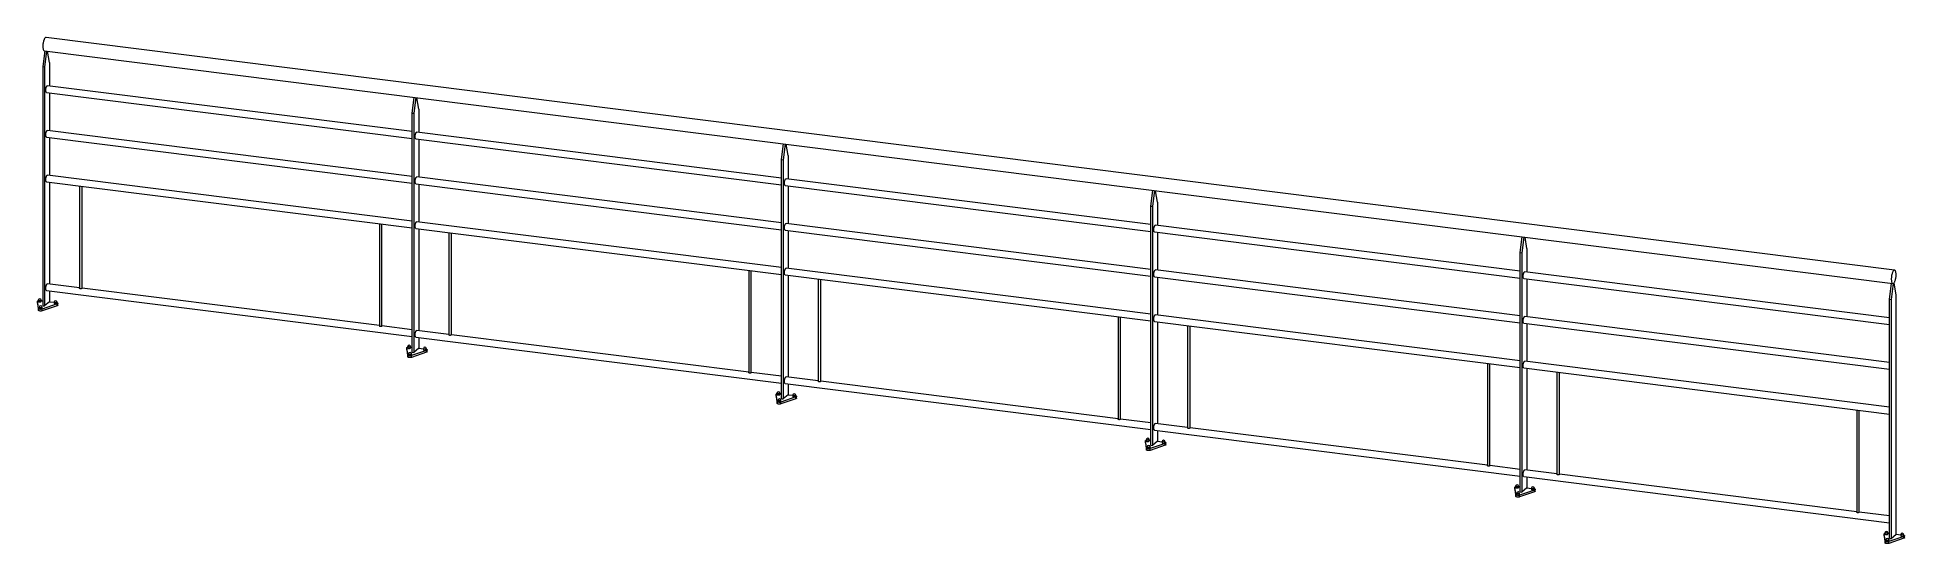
# Paper-space layout '_Dimétrique' of a CAD drawing. Header units: millimetres. Extents: x -6844 to 40, y -468 to 1399.
import ezdxf

# ---------------------------------------------------------------- set-up
doc = ezdxf.new("R2010")
doc.units = ezdxf.units.MM

psp = doc.layouts.new('_Dimétrique')

# ---------------------------------------------------------------- linework, layer by layer
at = {"color": 7, "linetype": 'Continuous', "lineweight": 15}
for p, q in [((3.1, 540.8), (-6811.4, 1399.3)), ((-6816.3, 1349.5), (-6823.3, 1291.8)), ((-6817.6, 1349.7), (-3.1, 491.1)), ((-6809.8, 1348.7), (-6816.8, 1290.9)), ((-6799.1, 1306.5), (-6805.6, 1348.2)), ((-6823.3, 1291.8), (-6816.8, 1290.9)), ((-6823.3, 1291.8), (-6823.3, 409.7)), ((-6816.8, 1290.9), (-6816.8, 408.9)), ((-6799.1, 1306.5), (-6799.1, 1220.2)), ((-6809.5, 1196.3), (-5461.7, 1026.5)), ((-5461.7, 1051.7), (-6806.4, 1221.1)), ((-6799.1, 1195), (-6799.1, 1055.2)), ((-5461.7, 1120.2), (-5454.7, 1178)), ((-5448.2, 1177.2), (-5455.2, 1119.4)), ((-5437.5, 1135), (-5444, 1176.6)), ((-5461.7, 1120.2), (-5455.2, 1119.4)), ((-5461.7, 238.2), (-5461.7, 1120.2)), ((-5455.2, 1119.4), (-5455.2, 237.4)), ((-5437.5, 1135), (-5437.5, 1048.6)), ((-5461.7, 886.7), (-6806.4, 1056.1)), ((-4100.2, 880.1), (-5444.8, 1049.5)), ((-6809.5, 1031.3), (-5461.7, 861.5)), ((-6799.1, 1030), (-6799.1, 890.2)), ((-5447.9, 1024.7), (-4100.2, 854.9)), ((-5437.5, 1023.4), (-5437.5, 883.6)), ((-4100.2, 948.7), (-4093.1, 1006.4)), ((-4086.6, 1005.6), (-4093.6, 947.8)), ((-4075.9, 963.4), (-4082.4, 1005.1)), ((-4100.2, 948.7), (-4093.6, 947.8)), ((-4100.2, 66.7), (-4100.2, 948.7)), ((-4093.6, 947.8), (-4093.6, 65.8)), ((-4075.9, 963.4), (-4075.9, 877.1)), ((-6809.5, 866.3), (-5461.7, 696.5)), ((-5461.7, 721.7), (-6806.4, 891.1)), ((-6799.1, 865), (-6799.1, 489.5)), ((-6687.8, 851), (-6687.8, 474)), ((-6678.8, 474), (-6678.8, 849.8)), ((-5447.9, 859.7), (-4100.2, 689.9)), ((-4100.2, 715.1), (-5444.8, 884.5)), ((-5437.5, 858.4), (-5437.5, 718.6)), ((-4086.3, 853.2), (-2738.6, 683.4)), ((-2738.6, 708.6), (-4083.2, 878)), ((-4075.9, 851.9), (-4075.9, 712.1)), ((-2738.6, 777.1), (-2731.5, 834.9)), ((-2725, 834.1), (-2732, 776.3)), ((-2714.3, 791.9), (-2720.8, 833.5)), ((-2738.6, 777.1), (-2732, 776.3)), ((-2738.6, -104.9), (-2738.6, 777.1)), ((-2732, 776.3), (-2732, -105.7)), ((-2714.3, 791.9), (-2714.3, 705.5)), ((-5582.1, 711.7), (-5582.1, 334.7)), ((-5573.1, 334.7), (-5573.1, 710.5)), ((-5447.9, 694.7), (-4100.2, 524.9)), ((-4100.2, 550.1), (-5444.8, 719.6)), ((-5437.5, 693.4), (-5437.5, 317.9)), ((-2738.6, 543.6), (-4083.2, 713)), ((-1377, 537), (-2721.6, 706.4)), ((-5326.2, 679.4), (-5326.2, 302.4)), ((-5317.2, 302.4), (-5317.2, 678.3)), ((-4086.3, 688.2), (-2738.6, 518.4)), ((-4075.9, 686.9), (-4075.9, 547.1)), ((-2724.7, 681.6), (-1377, 511.8)), ((-2714.3, 680.3), (-2714.3, 540.5)), ((-1377, 605.6), (-1369.9, 663.3)), ((-1363.4, 662.5), (-1370.4, 604.8)), ((-1352.8, 620.3), (-1359.2, 662)), ((-1352.8, 620.3), (-1352.8, 534)), ((-1377, 605.6), (-1370.4, 604.8)), ((-1377, -276.4), (-1377, 605.6)), ((-1370.4, 604.8), (-1370.4, -277.3)), ((-6687.8, 475.5), (-6806.4, 490.4)), ((-4220.5, 540.1), (-4220.5, 163.1)), ((-4211.5, 163.1), (-4211.5, 539)), ((-4086.3, 523.2), (-2738.6, 353.4)), ((-2738.6, 378.6), (-4083.2, 548)), ((-4075.9, 521.9), (-4075.9, 146.4)), ((-3964.6, 507.9), (-3964.6, 130.9)), ((-3955.6, 130.9), (-3955.6, 506.7)), ((-2724.7, 516.7), (-1377, 346.9)), ((-1377, 372), (-2721.6, 541.5)), ((-2714.3, 515.3), (-2714.3, 375.5)), ((-1363.2, 510.1), (-15.4, 340.3)), ((-15.4, 365.5), (-1360, 534.9)), ((-1352.8, 508.8), (-1352.8, 369)), ((-15.4, 434), (-8.4, 491.8)), ((-1.8, 491.3), (-8.8, 433.2)), ((8.8, 448.8), (1.8, 494.4)), ((-6839.5, 399.3), (-6843.5, 425.6)), ((-6843.5, 419), (-6843.5, 425.6)), ((-6843.5, 419.2), (-6839.5, 392.7)), ((-6840.1, 430), (-6840.1, 425.8)), ((-6829.1, 425.8), (-6829.1, 430)), ((-6829.1, 428.3), (-6823.3, 427.6)), ((-6770.1, 416.4), (-6825.5, 397.5)), ((-6799.1, 424.5), (-6816.8, 408.9)), ((-6809.5, 465.6), (-5461.7, 295.8)), ((-6799.1, 464.3), (-6799.1, 424.5)), ((-6799.1, 424.5), (-6782, 422.4)), ((-6782, 422.7), (-6782, 418.5)), ((-6771, 418.5), (-6771, 422.7)), ((-6770.1, 409.8), (-6770.1, 416.4)), ((-6767.6, 411.9), (-6767.6, 418.5)), ((-5582.1, 336.2), (-6678.8, 474.3)), ((-15.4, 434), (-8.8, 433.2)), ((-15.4, -448), (-15.4, 434)), ((-8.8, 433.2), (-8.8, -448.8)), ((8.8, -433.2), (8.8, 448.8)), ((-6839.5, 392.7), (-6839.5, 399.3)), ((-6836.8, 403.7), (-6836.8, 399.4)), ((-6825.8, 399.4), (-6825.8, 403.7)), ((-6770.1, 409.8), (-6825.5, 390.9)), ((-6825.5, 390.9), (-6825.5, 397.5)), ((-6823.3, 409.7), (-6816.8, 408.9)), ((-2858.9, 368.6), (-2858.9, -8.4)), ((-2849.9, -8.4), (-2849.9, 367.4)), ((-2724.7, 351.7), (-1377, 181.9)), ((-1377, 207.1), (-2721.6, 376.5)), ((-2714.3, 350.4), (-2714.3, -25.1)), ((-1363.2, 345.1), (-15.4, 175.3)), ((-15.4, 200.5), (-1360, 369.9)), ((-5461.7, 321), (-5573.1, 335)), ((-5447.9, 294.1), (-4100.2, 124.3)), ((-5326.2, 303.9), (-5444.8, 318.9)), ((-5437.5, 292.7), (-5437.5, 253)), ((-4220.5, 164.6), (-5317.2, 302.8)), ((-2603, 336.3), (-2603, -40.7)), ((-2594, -40.7), (-2594, 335.2)), ((-1352.8, 343.8), (-1352.8, 204)), ((-5482, 247.6), (-5477.9, 221.1)), ((-5477.9, 227.7), (-5481.9, 254.1)), ((-5481.9, 247.5), (-5481.9, 254.1)), ((-5478.5, 258.5), (-5478.5, 254.2)), ((-5477.9, 221.1), (-5477.9, 227.7)), ((-5475.2, 232.1), (-5475.2, 227.9)), ((-5467.5, 254.2), (-5467.5, 258.5)), ((-5467.5, 256.7), (-5461.7, 256)), ((-5464.2, 227.9), (-5464.2, 232.1)), ((-5408.5, 244.8), (-5463.9, 226)), ((-5408.5, 238.2), (-5463.9, 219.4)), ((-5463.9, 219.4), (-5463.9, 226)), ((-5461.7, 238.2), (-5455.2, 237.4)), ((-5437.5, 253), (-5455.2, 237.4)), ((-5437.5, 253), (-5420.4, 250.8)), ((-5420.4, 251.2), (-5420.4, 246.9)), ((-5409.4, 246.9), (-5409.4, 251.2)), ((-5408.5, 238.2), (-5408.5, 244.8)), ((-5406, 240.3), (-5406, 246.9)), ((-4100.2, 149.5), (-4211.5, 163.5)), ((-3964.6, 132.4), (-4083.2, 147.3)), ((-1497.3, 197), (-1497.3, -180)), ((-1488.3, -180), (-1488.3, 195.9)), ((-1363.2, 180.1), (-15.4, 10.3)), ((-15.4, 35.5), (-1360, 204.9)), ((-1352.8, 178.8), (-1352.8, -196.7)), ((-1241.4, 164.8), (-1241.4, -212.2)), ((-1232.4, -212.2), (-1232.4, 163.6)), ((-4116.3, 56.2), (-4120.4, 82.5)), ((-4120.4, 75.9), (-4120.4, 82.5)), ((-4120.4, 76.1), (-4116.3, 49.6)), ((-4116.9, 86.9), (-4116.9, 82.7)), ((-4105.9, 82.7), (-4105.9, 86.9)), ((-4105.9, 85.2), (-4100.2, 84.5)), ((-4046.9, 73.3), (-4102.3, 54.4)), ((-4075.9, 81.4), (-4093.6, 65.8)), ((-4086.3, 122.5), (-2738.6, -47.3)), ((-4075.9, 121.2), (-4075.9, 81.4)), ((-4075.9, 81.4), (-4058.8, 79.3)), ((-4058.8, 79.6), (-4058.8, 75.4)), ((-4047.8, 75.4), (-4047.8, 79.6)), ((-4046.9, 66.7), (-4046.9, 73.3)), ((-4044.4, 68.8), (-4044.4, 75.4)), ((-2858.9, -6.9), (-3955.6, 131.2)), ((-4116.3, 49.6), (-4116.3, 56.2)), ((-4113.6, 60.6), (-4113.6, 56.3)), ((-4102.6, 56.3), (-4102.6, 60.6)), ((-4046.9, 66.7), (-4102.3, 47.8)), ((-4102.3, 47.8), (-4102.3, 54.4)), ((-4100.2, 66.7), (-4093.6, 65.8)), ((-135.7, 25.5), (-135.7, -351.5)), ((-126.7, -351.5), (-126.7, 24.3)), ((-2738.6, -22.1), (-2849.9, -8.1)), ((-2724.7, -49), (-1377, -218.8)), ((-2603, -39.2), (-2721.6, -24.2)), ((-2714.3, -50.3), (-2714.3, -90.1)), ((-1497.3, -178.5), (-2594, -40.3)), ((-2754.7, -115.4), (-2758.8, -89)), ((-2758.8, -95.6), (-2758.8, -89)), ((-2758.8, -95.4), (-2754.7, -122)), ((-2755.3, -84.6), (-2755.3, -88.8)), ((-2754.7, -122), (-2754.7, -115.4)), ((-2752, -111), (-2752, -115.2)), ((-2744.3, -88.8), (-2744.3, -84.6)), ((-2744.3, -86.3), (-2738.6, -87.1)), ((-2741, -115.2), (-2741, -111)), ((-2685.3, -98.2), (-2740.7, -117.1)), ((-2685.3, -104.8), (-2740.7, -123.7)), ((-2740.7, -123.7), (-2740.7, -117.1)), ((-2738.6, -104.9), (-2732, -105.7)), ((-2714.3, -90.1), (-2732, -105.7)), ((-2714.3, -90.1), (-2697.2, -92.3)), ((-2697.2, -91.9), (-2697.2, -96.2)), ((-2686.2, -96.2), (-2686.2, -91.9)), ((-2685.3, -104.8), (-2685.3, -98.2)), ((-2682.8, -102.8), (-2682.8, -96.2)), ((-1377, -193.6), (-1488.3, -179.6)), ((-1241.4, -210.7), (-1360, -195.8)), ((-1393.1, -286.9), (-1397.2, -260.5)), ((-1397.2, -267.1), (-1397.2, -260.5)), ((-1397.2, -267), (-1393.1, -293.5)), ((-1393.7, -256.1), (-1393.7, -260.4)), ((-1382.7, -260.4), (-1382.7, -256.1)), ((-1382.7, -257.9), (-1377, -258.6)), ((-1323.7, -269.8), (-1379.1, -288.7)), ((-1352.8, -261.7), (-1370.4, -277.3)), ((-1363.2, -220.6), (-15.4, -390.4)), ((-1352.8, -221.9), (-1352.8, -261.7)), ((-1352.8, -261.7), (-1335.7, -263.8)), ((-1335.7, -263.5), (-1335.7, -267.7)), ((-1324.7, -267.7), (-1324.7, -263.5)), ((-1323.7, -276.4), (-1323.7, -269.8)), ((-1321.2, -274.3), (-1321.2, -267.7)), ((-135.7, -350), (-1232.4, -211.9)), ((-1393.1, -293.5), (-1393.1, -286.9)), ((-1390.4, -282.5), (-1390.4, -286.8)), ((-1379.4, -286.8), (-1379.4, -282.5)), ((-1323.7, -276.4), (-1379.1, -295.3)), ((-1379.1, -295.3), (-1379.1, -288.7)), ((-1377, -276.4), (-1370.4, -277.3)), ((-15.4, -365.2), (-126.7, -351.2)), ((-31.5, -458.4), (-35.6, -432.1)), ((-35.6, -438.7), (-35.6, -432.1)), ((-35.6, -438.5), (-31.5, -465)), ((-32.1, -427.7), (-32.1, -431.9)), ((-31.5, -465), (-31.5, -458.4)), ((-28.9, -454.1), (-28.9, -458.3)), ((-21.1, -431.9), (-21.1, -427.7)), ((-21.1, -429.4), (-15.4, -430.2)), ((-17.9, -458.3), (-17.9, -454.1)), ((37.8, -441.3), (-17.5, -460.2)), ((37.8, -447.9), (-17.5, -466.8)), ((-17.5, -466.8), (-17.5, -460.2)), ((-15.4, -448), (-8.8, -448.8)), ((-8.8, -448.8), (8.8, -433.2)), ((8.8, -433.2), (25.9, -435.4)), ((25.9, -435), (25.9, -439.2)), ((36.9, -439.2), (36.9, -435)), ((37.8, -447.9), (37.8, -441.3)), ((40.4, -445.8), (40.4, -439.2))]:
    psp.add_line(p, q, dxfattribs=at)
at = {"color": 7, "linetype": 'Continuous', "lineweight": 15, "flags": 128}
for points in [[(-6811.4, 1399.3), (-6811.9, 1399.3), (-6812.9, 1399.1), (-6814, 1398.5), (-6815, 1397.6), (-6816.1, 1396.3), (-6817.1, 1394.7), (-6818.1, 1392.8), (-6819, 1390.7), (-6819.9, 1388.3), (-6820.7, 1385.8), (-6821.4, 1383), (-6822, 1380.2), (-6822.5, 1377.3), (-6822.9, 1374.3), (-6823.2, 1371.3), (-6823.3, 1368.4), (-6823.3, 1365.5), (-6823.2, 1362.8), (-6823, 1360.3), (-6822.6, 1358), (-6822.1, 1355.9), (-6821.5, 1354), (-6820.8, 1352.5), (-6820.1, 1351.3), (-6819.2, 1350.4), (-6818.3, 1349.9), (-6817.6, 1349.7)], [(-6812.4, 1204.8), (-6812.3, 1206.8), (-6812.1, 1208.9), (-6811.8, 1211), (-6811.4, 1213), (-6810.9, 1215), (-6810.3, 1216.7), (-6809.6, 1218.2), (-6808.9, 1219.4), (-6808.1, 1220.3), (-6807.4, 1220.9), (-6806.7, 1221.1), (-6806.4, 1221.1)], [(-6809.5, 1196.3), (-6809.6, 1196.3), (-6810.3, 1196.6), (-6810.9, 1197.3), (-6811.4, 1198.2), (-6811.8, 1199.5), (-6812.1, 1201.1), (-6812.3, 1202.8), (-6812.4, 1204.8)], [(-6812.4, 1039.8), (-6812.3, 1041.8), (-6812.1, 1043.9), (-6811.8, 1046), (-6811.4, 1048.1), (-6810.9, 1050), (-6810.3, 1051.7), (-6809.6, 1053.2), (-6808.9, 1054.4), (-6808.1, 1055.3), (-6807.4, 1055.9), (-6806.7, 1056.1), (-6806.4, 1056.1)], [(-6809.5, 1031.3), (-6809.6, 1031.3), (-6810.3, 1031.6), (-6810.9, 1032.3), (-6811.4, 1033.3), (-6811.8, 1034.5), (-6812.1, 1036.1), (-6812.3, 1037.9), (-6812.4, 1039.8)], [(-5450.8, 1033.2), (-5450.7, 1035.3), (-5450.5, 1037.4), (-5450.2, 1039.5), (-5449.8, 1041.5), (-5449.3, 1043.4), (-5448.7, 1045.1), (-5448, 1046.6), (-5447.3, 1047.8), (-5446.5, 1048.7), (-5445.8, 1049.3), (-5445.1, 1049.5), (-5444.8, 1049.5)], [(-5447.9, 1024.7), (-5448, 1024.7), (-5448.7, 1025.1), (-5449.3, 1025.7), (-5449.8, 1026.7), (-5450.2, 1028), (-5450.5, 1029.5), (-5450.7, 1031.3), (-5450.8, 1033.2)], [(-6812.4, 874.8), (-6812.3, 876.8), (-6812.1, 878.9), (-6811.8, 881), (-6811.4, 883.1), (-6810.9, 885), (-6810.3, 886.7), (-6809.6, 888.2), (-6808.9, 889.4), (-6808.1, 890.3), (-6807.4, 890.9), (-6806.7, 891.1), (-6806.4, 891.1)], [(-6809.5, 866.3), (-6809.6, 866.3), (-6810.3, 866.6), (-6810.9, 867.3), (-6811.4, 868.3), (-6811.8, 869.5), (-6812.1, 871.1), (-6812.3, 872.9), (-6812.4, 874.8)], [(-5450.8, 868.2), (-5450.7, 870.3), (-5450.5, 872.4), (-5450.2, 874.5), (-5449.8, 876.5), (-5449.3, 878.4), (-5448.7, 880.1), (-5448, 881.6), (-5447.3, 882.8), (-5446.5, 883.8), (-5445.8, 884.3), (-5445.1, 884.6), (-5444.8, 884.5)], [(-5447.9, 859.7), (-5448, 859.8), (-5448.7, 860.1), (-5449.3, 860.7), (-5449.8, 861.7), (-5450.2, 863), (-5450.5, 864.5), (-5450.7, 866.3), (-5450.8, 868.2)], [(-4089.2, 861.7), (-4089.1, 863.7), (-4088.9, 865.8), (-4088.6, 867.9), (-4088.2, 870), (-4087.7, 871.9), (-4087.1, 873.6), (-4086.4, 875.1), (-4085.7, 876.3), (-4085, 877.2), (-4084.2, 877.8), (-4083.5, 878), (-4083.2, 878)], [(-4086.3, 853.2), (-4086.4, 853.2), (-4087.1, 853.5), (-4087.7, 854.2), (-4088.2, 855.2), (-4088.6, 856.4), (-4088.9, 858), (-4089.1, 859.8), (-4089.2, 861.7)], [(-5450.8, 703.3), (-5450.7, 705.3), (-5450.5, 707.4), (-5450.2, 709.5), (-5449.8, 711.5), (-5449.3, 713.4), (-5448.7, 715.1), (-5448, 716.6), (-5447.3, 717.9), (-5446.5, 718.8), (-5445.8, 719.3), (-5445.1, 719.6), (-5444.8, 719.6)], [(-5447.9, 694.7), (-5448, 694.8), (-5448.7, 695.1), (-5449.3, 695.7), (-5449.8, 696.7), (-5450.2, 698), (-5450.5, 699.6), (-5450.7, 701.3), (-5450.8, 703.3)], [(-4089.2, 696.7), (-4089.1, 698.7), (-4088.9, 700.9), (-4088.6, 702.9), (-4088.2, 705), (-4087.7, 706.9), (-4087.1, 708.6), (-4086.4, 710.1), (-4085.7, 711.3), (-4085, 712.2), (-4084.2, 712.8), (-4083.5, 713), (-4083.2, 713)], [(-4086.3, 688.2), (-4086.4, 688.2), (-4087.1, 688.5), (-4087.7, 689.2), (-4088.2, 690.2), (-4088.6, 691.4), (-4088.9, 693), (-4089.1, 694.8), (-4089.2, 696.7)], [(-2727.6, 690.1), (-2727.5, 692.2), (-2727.3, 694.3), (-2727, 696.4), (-2726.6, 698.4), (-2726.1, 700.3), (-2725.5, 702), (-2724.8, 703.5), (-2724.1, 704.7), (-2723.4, 705.7), (-2722.6, 706.2), (-2721.9, 706.5), (-2721.6, 706.4)], [(-2724.7, 681.6), (-2724.8, 681.7), (-2725.5, 682), (-2726.1, 682.6), (-2726.6, 683.6), (-2727, 684.9), (-2727.3, 686.4), (-2727.5, 688.2), (-2727.6, 690.1)], [(-6812.4, 474.1), (-6812.3, 476.2), (-6812.1, 478.3), (-6811.8, 480.3), (-6811.4, 482.4), (-6810.9, 484.3), (-6810.3, 486), (-6809.6, 487.5), (-6808.9, 488.7), (-6808.1, 489.6), (-6807.4, 490.2), (-6806.7, 490.4), (-6806.4, 490.4)], [(-4089.2, 531.7), (-4089.1, 533.8), (-4088.9, 535.9), (-4088.6, 538), (-4088.2, 540), (-4087.7, 541.9), (-4087.1, 543.6), (-4086.4, 545.1), (-4085.7, 546.3), (-4085, 547.2), (-4084.2, 547.8), (-4083.5, 548), (-4083.2, 548)], [(-4086.3, 523.2), (-4086.4, 523.2), (-4087.1, 523.5), (-4087.7, 524.2), (-4088.2, 525.2), (-4088.6, 526.5), (-4088.9, 528), (-4089.1, 529.8), (-4089.2, 531.7)], [(-2727.6, 525.2), (-2727.5, 527.2), (-2727.3, 529.3), (-2727, 531.4), (-2726.6, 533.4), (-2726.1, 535.3), (-2725.5, 537), (-2724.8, 538.5), (-2724.1, 539.8), (-2723.4, 540.7), (-2722.6, 541.2), (-2721.9, 541.5), (-2721.6, 541.5)], [(-2724.7, 516.7), (-2724.8, 516.7), (-2725.5, 517), (-2726.1, 517.6), (-2726.6, 518.6), (-2727, 519.9), (-2727.3, 521.5), (-2727.5, 523.2), (-2727.6, 525.2)], [(-1363.2, 510.1), (-1363.7, 510.3), (-1364.4, 510.9), (-1364.9, 511.8), (-1365.4, 513), (-1365.7, 514.5), (-1365.9, 516.2), (-1366, 518.1), (-1366, 520.1), (-1365.8, 522.2), (-1365.5, 524.3), (-1365.1, 526.4), (-1364.6, 528.3), (-1364.1, 530.1), (-1363.4, 531.6), (-1362.7, 532.9), (-1362, 533.9), (-1361.2, 534.6), (-1360.5, 534.9), (-1360, 534.9)], [(1.8, 494.4), (2.8, 496), (3.8, 498), (4.7, 500.1), (5.6, 502.6), (6.3, 505.2), (7, 507.9), (7.6, 510.8), (8.1, 513.7), (8.5, 516.7), (8.7, 519.7), (8.8, 522.6), (8.8, 525.4), (8.7, 528.1), (8.4, 530.6), (8, 532.9), (7.5, 534.9), (6.9, 536.7), (6.2, 538.2), (5.4, 539.3), (4.5, 540.2), (3.6, 540.7), (2.6, 540.8), (1.6, 540.5), (0.5, 539.9), (-0.5, 539), (-1.6, 537.7), (-2.6, 536.2), (-3.6, 534.3), (-4.5, 532.2), (-5.4, 529.8), (-6.2, 527.2), (-6.9, 524.5), (-7.5, 521.6), (-8, 518.7), (-8.4, 515.7), (-8.7, 512.8), (-8.8, 509.8), (-8.8, 507), (-8.7, 504.3), (-8.5, 501.8), (-8.1, 499.4), (-7.6, 497.3), (-7, 495.5), (-6.3, 494), (-5.6, 492.7), (-4.7, 491.8), (-3.8, 491.3), (-2.8, 491.1), (-1.8, 491.3)], [(-6843.5, 425.6), (-6843.4, 426.2), (-6843, 426.8), (-6842.3, 427.3), (-6841.2, 427.8), (-6840.1, 428.1)], [(-6840.1, 425.8), (-6840, 425.5), (-6839.6, 425), (-6838.8, 424.6), (-6837.8, 424.3), (-6836.5, 424.1)], [(-6836.5, 424.1), (-6835.1, 424), (-6833.7, 424), (-6832.3, 424.1), (-6831.1, 424.4), (-6830.1, 424.7), (-6829.4, 425.1), (-6829.1, 425.6), (-6829.1, 425.8)], [(-6809.5, 465.6), (-6809.6, 465.6), (-6810.3, 465.9), (-6810.9, 466.6), (-6811.4, 467.6), (-6811.8, 468.9), (-6812.1, 470.4), (-6812.3, 472.2), (-6812.4, 474.1)], [(-6782, 418.5), (-6781.9, 418.2), (-6781.5, 417.7), (-6780.8, 417.3), (-6779.7, 417), (-6778.5, 416.8)], [(-6778.5, 416.8), (-6777.1, 416.7), (-6775.6, 416.7), (-6774.3, 416.8), (-6773, 417.1), (-6772, 417.4), (-6771.4, 417.8), (-6771, 418.3), (-6771, 418.5)], [(-6771, 420.8), (-6770.4, 420.6), (-6769.2, 420.2), (-6768.3, 419.7), (-6767.8, 419.1), (-6767.6, 418.5), (-6767.7, 417.9), (-6768.2, 417.4), (-6769, 416.8), (-6770.1, 416.4)], [(-6825.5, 397.5), (-6826.8, 397.1), (-6828.3, 396.9), (-6830, 396.7), (-6831.7, 396.7), (-6833.4, 396.8), (-6835, 397), (-6836.4, 397.3), (-6837.7, 397.7), (-6838.6, 398.2), (-6839.2, 398.7), (-6839.5, 399.3)], [(-6825.5, 390.9), (-6826.8, 390.5), (-6828.3, 390.3), (-6830, 390.1), (-6831.7, 390.1), (-6833.4, 390.2), (-6835, 390.4), (-6836.4, 390.7), (-6837.7, 391.1), (-6838.6, 391.6), (-6839.2, 392.1), (-6839.5, 392.7)], [(-6836.8, 399.4), (-6836.7, 399.1), (-6836.3, 398.7), (-6835.6, 398.3), (-6834.5, 397.9), (-6833.3, 397.7)], [(-6833.3, 397.7), (-6831.9, 397.6), (-6830.4, 397.6), (-6829, 397.7), (-6827.8, 398), (-6826.8, 398.3), (-6826.2, 398.8), (-6825.8, 399.2), (-6825.8, 399.4)], [(-6767.6, 411.9), (-6767.7, 411.3), (-6768.2, 410.8), (-6769, 410.2), (-6770.1, 409.8)], [(-2727.6, 360.2), (-2727.5, 362.2), (-2727.3, 364.3), (-2727, 366.4), (-2726.6, 368.4), (-2726.1, 370.3), (-2725.5, 372.1), (-2724.8, 373.5), (-2724.1, 374.8), (-2723.4, 375.7), (-2722.6, 376.2), (-2721.9, 376.5), (-2721.6, 376.5)], [(-2724.7, 351.7), (-2724.8, 351.7), (-2725.5, 352), (-2726.1, 352.6), (-2726.6, 353.6), (-2727, 354.9), (-2727.3, 356.5), (-2727.5, 358.2), (-2727.6, 360.2)], [(-1363.2, 345.1), (-1363.7, 345.3), (-1364.4, 345.9), (-1364.9, 346.8), (-1365.4, 348), (-1365.7, 349.5), (-1365.9, 351.2), (-1366, 353.1), (-1366, 355.1), (-1365.8, 357.2), (-1365.5, 359.3), (-1365.1, 361.4), (-1364.6, 363.3), (-1364.1, 365.1), (-1363.4, 366.6), (-1362.7, 367.9), (-1362, 368.9), (-1361.2, 369.6), (-1360.5, 369.9), (-1360, 369.9)], [(-5450.8, 302.6), (-5450.7, 304.6), (-5450.5, 306.7), (-5450.2, 308.8), (-5449.8, 310.8), (-5449.3, 312.7), (-5448.7, 314.4), (-5448, 315.9), (-5447.3, 317.2), (-5446.5, 318.1), (-5445.8, 318.6), (-5445.1, 318.9), (-5444.8, 318.9)], [(-5447.9, 294.1), (-5448, 294.1), (-5448.7, 294.4), (-5449.3, 295), (-5449.8, 296), (-5450.2, 297.3), (-5450.5, 298.9), (-5450.7, 300.6), (-5450.8, 302.6)], [(-5481.9, 254.1), (-5481.9, 254.7), (-5481.4, 255.3), (-5480.7, 255.8), (-5479.6, 256.3), (-5478.5, 256.6)], [(-5478.5, 254.2), (-5478.4, 254), (-5478, 253.5), (-5477.3, 253.1), (-5476.2, 252.8), (-5474.9, 252.5)], [(-5463.9, 226), (-5465.2, 225.6), (-5466.7, 225.3), (-5468.4, 225.2), (-5470.1, 225.1), (-5471.8, 225.2), (-5473.4, 225.4), (-5474.8, 225.7), (-5476.1, 226.2), (-5477, 226.6), (-5477.6, 227.2), (-5477.9, 227.7)], [(-5463.9, 219.4), (-5465.2, 219), (-5466.7, 218.7), (-5468.4, 218.6), (-5470.1, 218.5), (-5471.8, 218.6), (-5473.4, 218.8), (-5474.8, 219.1), (-5476.1, 219.6), (-5477, 220), (-5477.6, 220.6), (-5477.9, 221.1)], [(-5475.2, 227.9), (-5475.1, 227.6), (-5474.7, 227.1), (-5474, 226.7), (-5472.9, 226.4), (-5471.7, 226.2)], [(-5474.9, 252.5), (-5473.5, 252.4), (-5472.1, 252.4), (-5470.7, 252.6), (-5469.5, 252.8), (-5468.5, 253.2), (-5467.8, 253.6), (-5467.5, 254.1), (-5467.5, 254.2)], [(-5471.7, 226.2), (-5470.3, 226), (-5468.8, 226.1), (-5467.5, 226.2), (-5466.2, 226.5), (-5465.3, 226.8), (-5464.6, 227.2), (-5464.2, 227.7), (-5464.2, 227.9)], [(-5420.4, 246.9), (-5420.4, 246.6), (-5419.9, 246.2), (-5419.2, 245.8), (-5418.1, 245.4), (-5416.9, 245.2)], [(-5416.9, 245.2), (-5415.5, 245.1), (-5414, 245.1), (-5412.7, 245.3), (-5411.4, 245.5), (-5410.5, 245.9), (-5409.8, 246.3), (-5409.5, 246.7), (-5409.4, 246.9)], [(-5409.4, 249.3), (-5408.8, 249.1), (-5407.6, 248.7), (-5406.7, 248.1), (-5406.2, 247.6), (-5406, 247), (-5406.1, 246.4), (-5406.6, 245.8), (-5407.4, 245.3), (-5408.5, 244.8)], [(-5406, 240.3), (-5406.1, 239.8), (-5406.6, 239.2), (-5407.4, 238.7), (-5408.5, 238.2)], [(-4089.2, 131), (-4089.1, 133.1), (-4088.9, 135.2), (-4088.6, 137.3), (-4088.2, 139.3), (-4087.7, 141.2), (-4087.1, 142.9), (-4086.4, 144.4), (-4085.7, 145.6), (-4085, 146.5), (-4084.2, 147.1), (-4083.5, 147.3), (-4083.2, 147.3)], [(-1363.2, 180.1), (-1363.7, 180.3), (-1364.4, 180.9), (-1364.9, 181.8), (-1365.4, 183), (-1365.7, 184.5), (-1365.9, 186.2), (-1366, 188.1), (-1366, 190.2), (-1365.8, 192.2), (-1365.5, 194.3), (-1365.1, 196.4), (-1364.6, 198.3), (-1364.1, 200.1), (-1363.4, 201.7), (-1362.7, 202.9), (-1362, 203.9), (-1361.2, 204.6), (-1360.5, 204.9), (-1360, 204.9)], [(-4120.4, 82.5), (-4120.3, 83.1), (-4119.8, 83.7), (-4119.1, 84.2), (-4118, 84.7), (-4116.9, 85.1)], [(-4116.9, 82.7), (-4116.8, 82.4), (-4116.4, 81.9), (-4115.7, 81.5), (-4114.6, 81.2), (-4113.3, 81)], [(-4113.3, 81), (-4112, 80.9), (-4110.5, 80.9), (-4109.1, 81), (-4107.9, 81.3), (-4106.9, 81.6), (-4106.3, 82.1), (-4105.9, 82.5), (-4105.9, 82.7)], [(-4086.3, 122.5), (-4086.4, 122.5), (-4087.1, 122.8), (-4087.7, 123.5), (-4088.2, 124.5), (-4088.6, 125.8), (-4088.9, 127.3), (-4089.1, 129.1), (-4089.2, 131)], [(-4058.8, 75.4), (-4058.8, 75.1), (-4058.3, 74.6), (-4057.6, 74.2), (-4056.5, 73.9), (-4055.3, 73.7)], [(-4055.3, 73.7), (-4053.9, 73.6), (-4052.4, 73.6), (-4051.1, 73.7), (-4049.9, 74), (-4048.9, 74.3), (-4048.2, 74.7), (-4047.9, 75.2), (-4047.8, 75.4)], [(-4047.8, 77.7), (-4047.2, 77.6), (-4046, 77.1), (-4045.1, 76.6), (-4044.6, 76), (-4044.4, 75.4), (-4044.5, 74.9), (-4045, 74.3), (-4045.8, 73.8), (-4046.9, 73.3)], [(-4102.3, 54.4), (-4103.6, 54.1), (-4105.1, 53.8), (-4106.8, 53.6), (-4108.5, 53.6), (-4110.2, 53.7), (-4111.8, 53.9), (-4113.3, 54.2), (-4114.5, 54.6), (-4115.4, 55.1), (-4116, 55.6), (-4116.3, 56.2)], [(-4102.3, 47.8), (-4103.6, 47.5), (-4105.1, 47.2), (-4106.8, 47), (-4108.5, 47), (-4110.2, 47.1), (-4111.8, 47.3), (-4113.3, 47.6), (-4114.5, 48), (-4115.4, 48.5), (-4116, 49), (-4116.3, 49.6)], [(-4113.6, 56.3), (-4113.6, 56), (-4113.1, 55.6), (-4112.4, 55.2), (-4111.3, 54.8), (-4110.1, 54.6)], [(-4110.1, 54.6), (-4108.7, 54.5), (-4107.2, 54.5), (-4105.9, 54.7), (-4104.6, 54.9), (-4103.7, 55.3), (-4103, 55.7), (-4102.7, 56.1), (-4102.6, 56.3)], [(-4044.4, 68.8), (-4044.5, 68.3), (-4045, 67.7), (-4045.8, 67.2), (-4046.9, 66.7)], [(-2727.6, -40.5), (-2727.5, -38.5), (-2727.3, -36.4), (-2727, -34.3), (-2726.6, -32.3), (-2726.1, -30.4), (-2725.5, -28.6), (-2724.8, -27.1), (-2724.1, -25.9), (-2723.4, -25), (-2722.6, -24.4), (-2721.9, -24.2), (-2721.6, -24.2)], [(-2724.7, -49), (-2724.8, -49), (-2725.5, -48.7), (-2726.1, -48.1), (-2726.6, -47.1), (-2727, -45.8), (-2727.3, -44.2), (-2727.5, -42.5), (-2727.6, -40.5)], [(-2758.8, -89), (-2758.7, -88.4), (-2758.2, -87.8), (-2757.5, -87.3), (-2756.4, -86.8), (-2755.3, -86.5)], [(-2755.3, -88.8), (-2755.2, -89.1), (-2754.8, -89.6), (-2754.1, -90), (-2753, -90.3), (-2751.8, -90.6)], [(-2740.7, -117.1), (-2742, -117.5), (-2743.5, -117.8), (-2745.2, -117.9), (-2746.9, -117.9), (-2748.6, -117.9), (-2750.2, -117.7), (-2751.7, -117.3), (-2752.9, -116.9), (-2753.8, -116.5), (-2754.4, -115.9), (-2754.7, -115.4)], [(-2740.7, -123.7), (-2742, -124.1), (-2743.5, -124.4), (-2745.2, -124.5), (-2746.9, -124.5), (-2748.6, -124.5), (-2750.2, -124.3), (-2751.7, -123.9), (-2752.9, -123.5), (-2753.8, -123.1), (-2754.4, -122.5), (-2754.7, -122)], [(-2752, -115.2), (-2752, -115.5), (-2751.6, -116), (-2750.8, -116.4), (-2749.7, -116.7), (-2748.5, -116.9)], [(-2751.8, -90.6), (-2750.4, -90.7), (-2748.9, -90.7), (-2747.6, -90.5), (-2746.3, -90.3), (-2745.3, -89.9), (-2744.7, -89.5), (-2744.3, -89), (-2744.3, -88.8)], [(-2748.5, -116.9), (-2747.1, -117), (-2745.7, -117), (-2744.3, -116.9), (-2743.1, -116.6), (-2742.1, -116.3), (-2741.4, -115.9), (-2741.1, -115.4), (-2741, -115.2)], [(-2697.2, -96.2), (-2697.2, -96.5), (-2696.8, -96.9), (-2696, -97.3), (-2695, -97.6), (-2693.7, -97.9)], [(-2693.7, -97.9), (-2692.3, -98), (-2690.9, -98), (-2689.5, -97.8), (-2688.3, -97.6), (-2687.3, -97.2), (-2686.6, -96.8), (-2686.3, -96.3), (-2686.2, -96.2)], [(-2686.2, -93.8), (-2685.6, -94), (-2684.4, -94.4), (-2683.6, -95), (-2683, -95.5), (-2682.8, -96.1), (-2682.9, -96.7), (-2683.4, -97.3), (-2684.2, -97.8), (-2685.3, -98.2)], [(-2682.8, -102.8), (-2682.9, -103.3), (-2683.4, -103.9), (-2684.2, -104.4), (-2685.3, -104.8)], [(-1363.2, -220.6), (-1363.7, -220.4), (-1364.4, -219.8), (-1364.9, -218.9), (-1365.4, -217.7), (-1365.7, -216.2), (-1365.9, -214.5), (-1366, -212.6), (-1366, -210.5), (-1365.8, -208.5), (-1365.5, -206.3), (-1365.1, -204.3), (-1364.6, -202.4), (-1364.1, -200.6), (-1363.4, -199), (-1362.7, -197.8), (-1362, -196.8), (-1361.2, -196.1), (-1360.5, -195.8), (-1360, -195.8)], [(-1397.2, -260.5), (-1397.1, -259.9), (-1396.7, -259.4), (-1395.9, -258.8), (-1394.8, -258.4), (-1393.7, -258)], [(-1393.7, -260.4), (-1393.7, -260.7), (-1393.2, -261.1), (-1392.5, -261.5), (-1391.4, -261.9), (-1390.2, -262.1)], [(-1390.2, -262.1), (-1388.8, -262.2), (-1387.3, -262.2), (-1386, -262.1), (-1384.7, -261.8), (-1383.8, -261.5), (-1383.1, -261), (-1382.8, -260.6), (-1382.7, -260.4)], [(-1335.7, -267.7), (-1335.6, -268), (-1335.2, -268.5), (-1334.4, -268.9), (-1333.4, -269.2), (-1332.1, -269.4)], [(-1332.1, -269.4), (-1330.7, -269.5), (-1329.3, -269.5), (-1327.9, -269.4), (-1326.7, -269.1), (-1325.7, -268.8), (-1325, -268.3), (-1324.7, -267.9), (-1324.7, -267.7)], [(-1324.7, -265.3), (-1324, -265.5), (-1322.8, -266), (-1322, -266.5), (-1321.4, -267.1), (-1321.2, -267.6), (-1321.3, -268.2), (-1321.8, -268.8), (-1322.6, -269.3), (-1323.7, -269.8)], [(-1321.2, -274.3), (-1321.3, -274.8), (-1321.8, -275.4), (-1322.6, -275.9), (-1323.7, -276.4)], [(-1379.1, -288.7), (-1380.4, -289), (-1381.9, -289.3), (-1383.6, -289.5), (-1385.3, -289.5), (-1387, -289.4), (-1388.6, -289.2), (-1390.1, -288.9), (-1391.3, -288.5), (-1392.2, -288), (-1392.9, -287.5), (-1393.1, -286.9)], [(-1379.1, -295.3), (-1380.4, -295.6), (-1381.9, -295.9), (-1383.6, -296.1), (-1385.3, -296.1), (-1387, -296), (-1388.6, -295.8), (-1390.1, -295.5), (-1391.3, -295.1), (-1392.2, -294.6), (-1392.9, -294.1), (-1393.1, -293.5)], [(-1390.4, -286.8), (-1390.4, -287.1), (-1390, -287.5), (-1389.2, -287.9), (-1388.2, -288.2), (-1386.9, -288.5)], [(-1386.9, -288.5), (-1385.5, -288.6), (-1384.1, -288.6), (-1382.7, -288.4), (-1381.5, -288.2), (-1380.5, -287.8), (-1379.8, -287.4), (-1379.5, -286.9), (-1379.4, -286.8)], [(-35.6, -432.1), (-35.5, -431.5), (-35.1, -430.9), (-34.3, -430.4), (-33.2, -429.9), (-32.1, -429.6)], [(-32.1, -431.9), (-32.1, -432.2), (-31.7, -432.7), (-30.9, -433.1), (-29.8, -433.4), (-28.6, -433.6)], [(-17.5, -460.2), (-18.8, -460.6), (-20.4, -460.8), (-22, -461), (-23.7, -461), (-25.4, -460.9), (-27, -460.7), (-28.5, -460.4), (-29.7, -460), (-30.7, -459.5), (-31.3, -459), (-31.5, -458.4)], [(-17.5, -466.8), (-18.8, -467.2), (-20.4, -467.4), (-22, -467.6), (-23.7, -467.6), (-25.4, -467.5), (-27, -467.3), (-28.5, -467), (-29.7, -466.6), (-30.7, -466.1), (-31.3, -465.6), (-31.5, -465)], [(-28.9, -458.3), (-28.8, -458.6), (-28.4, -459.1), (-27.6, -459.5), (-26.6, -459.8), (-25.3, -460)], [(-28.6, -433.6), (-27.2, -433.8), (-25.7, -433.7), (-24.4, -433.6), (-23.2, -433.3), (-22.2, -433), (-21.5, -432.6), (-21.2, -432.1), (-21.1, -431.9)], [(-25.3, -460), (-23.9, -460.1), (-22.5, -460.1), (-21.1, -460), (-19.9, -459.7), (-18.9, -459.4), (-18.2, -459), (-17.9, -458.5), (-17.9, -458.3)], [(25.9, -439.2), (26, -439.5), (26.4, -440), (27.2, -440.4), (28.2, -440.7), (29.5, -441)], [(29.5, -441), (30.9, -441.1), (32.3, -441.1), (33.7, -440.9), (34.9, -440.7), (35.9, -440.3), (36.6, -439.9), (36.9, -439.4), (36.9, -439.2)], [(36.9, -436.9), (37.6, -437.1), (38.8, -437.5), (39.6, -438), (40.2, -438.6), (40.4, -439.2), (40.2, -439.8), (39.8, -440.3), (38.9, -440.9), (37.8, -441.3)], [(40.4, -445.8), (40.2, -446.4), (39.8, -446.9), (38.9, -447.5), (37.8, -447.9)]]:
    psp.add_lwpolyline(points, dxfattribs=at)
at = {"color": 8, "linetype": 'Continuous', "lineweight": 15, "flags": 128}
for points in [[(-6829.1, 430), (-6829.1, 429.9), (-6829.4, 429.4), (-6830.1, 429), (-6831.1, 428.6), (-6832.3, 428.4), (-6833.7, 428.2), (-6835.1, 428.2), (-6836.5, 428.3), (-6837.8, 428.5), (-6838.8, 428.9), (-6839.6, 429.3), (-6840, 429.7), (-6840.1, 430)], [(-6771, 422.7), (-6771, 422.5), (-6771.4, 422.1), (-6772, 421.6), (-6773, 421.3), (-6774.3, 421), (-6775.6, 420.9), (-6777.1, 420.9), (-6778.5, 421), (-6779.7, 421.2), (-6780.8, 421.6), (-6781.5, 422), (-6781.9, 422.4), (-6782, 422.7)], [(-6825.8, 403.7), (-6825.8, 403.5), (-6826.2, 403), (-6826.8, 402.6), (-6827.8, 402.2), (-6829, 402), (-6830.4, 401.9), (-6831.9, 401.8), (-6833.3, 401.9), (-6834.5, 402.2), (-6835.6, 402.5), (-6836.3, 402.9), (-6836.7, 403.4), (-6836.8, 403.7)], [(-5467.5, 258.5), (-5467.5, 258.3), (-5467.8, 257.8), (-5468.5, 257.4), (-5469.5, 257.1), (-5470.7, 256.8), (-5472.1, 256.7), (-5473.5, 256.7), (-5474.9, 256.8), (-5476.2, 257), (-5477.3, 257.3), (-5478, 257.7), (-5478.4, 258.2), (-5478.5, 258.5)], [(-5464.2, 232.1), (-5464.2, 231.9), (-5464.6, 231.5), (-5465.3, 231), (-5466.2, 230.7), (-5467.5, 230.4), (-5468.8, 230.3), (-5470.3, 230.3), (-5471.7, 230.4), (-5472.9, 230.6), (-5474, 231), (-5474.7, 231.4), (-5475.1, 231.8), (-5475.2, 232.1)], [(-5409.4, 251.2), (-5409.5, 251), (-5409.8, 250.5), (-5410.5, 250.1), (-5411.4, 249.8), (-5412.7, 249.5), (-5414, 249.4), (-5415.5, 249.3), (-5416.9, 249.5), (-5418.1, 249.7), (-5419.2, 250), (-5419.9, 250.4), (-5420.4, 250.9), (-5420.4, 251.2)], [(-4105.9, 86.9), (-4105.9, 86.8), (-4106.3, 86.3), (-4106.9, 85.9), (-4107.9, 85.5), (-4109.1, 85.3), (-4110.5, 85.1), (-4112, 85.1), (-4113.3, 85.2), (-4114.6, 85.5), (-4115.7, 85.8), (-4116.4, 86.2), (-4116.8, 86.6), (-4116.9, 86.9)], [(-4047.8, 79.6), (-4047.9, 79.4), (-4048.2, 79), (-4048.9, 78.6), (-4049.9, 78.2), (-4051.1, 78), (-4052.4, 77.8), (-4053.9, 77.8), (-4055.3, 77.9), (-4056.5, 78.1), (-4057.6, 78.5), (-4058.3, 78.9), (-4058.8, 79.3), (-4058.8, 79.6)], [(-4102.6, 60.6), (-4102.7, 60.4), (-4103, 59.9), (-4103.7, 59.5), (-4104.6, 59.2), (-4105.9, 58.9), (-4107.2, 58.8), (-4108.7, 58.7), (-4110.1, 58.9), (-4111.3, 59.1), (-4112.4, 59.4), (-4113.1, 59.8), (-4113.6, 60.3), (-4113.6, 60.6)], [(-2744.3, -84.6), (-2744.3, -84.8), (-2744.7, -85.2), (-2745.3, -85.7), (-2746.3, -86), (-2747.6, -86.3), (-2748.9, -86.4), (-2750.4, -86.4), (-2751.8, -86.3), (-2753, -86.1), (-2754.1, -85.8), (-2754.8, -85.4), (-2755.2, -84.9), (-2755.3, -84.6)], [(-2741, -111), (-2741.1, -111.2), (-2741.4, -111.6), (-2742.1, -112), (-2743.1, -112.4), (-2744.3, -112.6), (-2745.7, -112.8), (-2747.1, -112.8), (-2748.5, -112.7), (-2749.7, -112.5), (-2750.8, -112.1), (-2751.6, -111.7), (-2752, -111.3), (-2752, -111)], [(-2686.2, -91.9), (-2686.3, -92.1), (-2686.6, -92.6), (-2687.3, -93), (-2688.3, -93.3), (-2689.5, -93.6), (-2690.9, -93.7), (-2692.3, -93.7), (-2693.7, -93.6), (-2695, -93.4), (-2696, -93.1), (-2696.8, -92.7), (-2697.2, -92.2), (-2697.2, -91.9)], [(-1382.7, -256.1), (-1382.8, -256.3), (-1383.1, -256.8), (-1383.8, -257.2), (-1384.7, -257.6), (-1386, -257.8), (-1387.3, -258), (-1388.8, -258), (-1390.2, -257.9), (-1391.4, -257.6), (-1392.5, -257.3), (-1393.2, -256.9), (-1393.7, -256.4), (-1393.7, -256.1)], [(-1324.7, -263.5), (-1324.7, -263.6), (-1325, -264.1), (-1325.7, -264.5), (-1326.7, -264.9), (-1327.9, -265.1), (-1329.3, -265.3), (-1330.7, -265.3), (-1332.1, -265.2), (-1333.4, -264.9), (-1334.4, -264.6), (-1335.2, -264.2), (-1335.6, -263.8), (-1335.7, -263.5)], [(-1379.4, -282.5), (-1379.5, -282.7), (-1379.8, -283.2), (-1380.5, -283.6), (-1381.5, -283.9), (-1382.7, -284.2), (-1384.1, -284.3), (-1385.5, -284.3), (-1386.9, -284.2), (-1388.2, -284), (-1389.2, -283.7), (-1390, -283.3), (-1390.4, -282.8), (-1390.4, -282.5)], [(-21.1, -427.7), (-21.2, -427.9), (-21.5, -428.3), (-22.2, -428.8), (-23.2, -429.1), (-24.4, -429.4), (-25.7, -429.5), (-27.2, -429.5), (-28.6, -429.4), (-29.8, -429.2), (-30.9, -428.8), (-31.7, -428.4), (-32.1, -428), (-32.1, -427.7)], [(-17.9, -454.1), (-17.9, -454.2), (-18.2, -454.7), (-18.9, -455.1), (-19.9, -455.5), (-21.1, -455.7), (-22.5, -455.9), (-23.9, -455.9), (-25.3, -455.8), (-26.6, -455.5), (-27.6, -455.2), (-28.4, -454.8), (-28.8, -454.4), (-28.9, -454.1)], [(36.9, -435), (36.9, -435.2), (36.6, -435.7), (35.9, -436.1), (34.9, -436.4), (33.7, -436.7), (32.3, -436.8), (30.9, -436.8), (29.5, -436.7), (28.2, -436.5), (27.2, -436.2), (26.4, -435.8), (26, -435.3), (25.9, -435)]]:
    psp.add_lwpolyline(points, dxfattribs=at)
at = {"color": 7, "linetype": 'Continuous', "lineweight": 15}
for centre, start in [((-6834.6, 430), 0), ((-6776.5, 422.7), 0), ((-6831.3, 403.7), 360), ((-5473, 258.5), 360), ((-5469.7, 232.1), 0), ((-5414.9, 251.2), 0), ((-4111.4, 86.9), 360), ((-4053.3, 79.6), 0), ((-4108.1, 60.6), 360), ((-2749.8, -84.6), 0), ((-2746.5, -111), 360), ((-2691.7, -91.9), 0), ((-1388.2, -256.1), 0), ((-1330.2, -263.5), 0), ((-1384.9, -282.5), 360), ((-26.6, -427.7), 0), ((-23.4, -454.1), 0), ((31.4, -435), 0)]:
    psp.add_arc(centre, 5.5, start, 180, dxfattribs=at)
for points, knots in [([(-6684.8, 471.9), (-6685.3, 472), (-6686.2, 472.2), (-6687.1, 472.8), (-6687.7, 473.4), (-6687.7, 473.8), (-6687.7, 474)], [0, 0, 0, 0, 0.265957, 0.531479, 0.80808, 1, 1, 1, 1]), ([(-6678.8, 474), (-6678.8, 473.9), (-6678.8, 473.7), (-6679.5, 473.2), (-6680.5, 472.7), (-6681.8, 472.2), (-6683.3, 471.8), (-6684.3, 471.9), (-6684.8, 471.9)], [0, 0, 0, 0, 0.140499, 0.307592, 0.471247, 0.641564, 0.81994, 1, 1, 1, 1]), ([(-5579.2, 332.6), (-5579.6, 332.7), (-5580.5, 332.9), (-5581.5, 333.5), (-5582, 334.1), (-5582, 334.5), (-5582, 334.7)], [0, 0, 0, 0, 0.265957, 0.531479, 0.80808, 1, 1, 1, 1]), ([(-5573.1, 334.7), (-5573.2, 334.6), (-5573.2, 334.4), (-5573.8, 333.9), (-5574.8, 333.4), (-5576.1, 332.9), (-5577.7, 332.5), (-5578.7, 332.6), (-5579.2, 332.6)], [0, 0, 0, 0, 0.140499, 0.307592, 0.471247, 0.641564, 0.81994, 1, 1, 1, 1]), ([(-5323.3, 300.3), (-5323.7, 300.4), (-5324.6, 300.6), (-5325.5, 301.2), (-5326.1, 301.9), (-5326.1, 302.3), (-5326.1, 302.4)], [0, 0, 0, 0, 0.265957, 0.531479, 0.80808, 1, 1, 1, 1]), ([(-5317.2, 302.4), (-5317.2, 302.3), (-5317.3, 302.1), (-5317.9, 301.7), (-5318.9, 301.1), (-5320.2, 300.6), (-5321.7, 300.3), (-5322.7, 300.3), (-5323.3, 300.3)], [0, 0, 0, 0, 0.140499, 0.307592, 0.471247, 0.641564, 0.81994, 1, 1, 1, 1]), ([(-4217.6, 161), (-4218, 161.1), (-4218.9, 161.3), (-4219.9, 161.9), (-4220.4, 162.6), (-4220.4, 163), (-4220.4, 163.1)], [0, 0, 0, 0, 0.265957, 0.531479, 0.80808, 1, 1, 1, 1]), ([(-4211.5, 163.1), (-4211.6, 163), (-4211.6, 162.8), (-4212.2, 162.4), (-4213.2, 161.8), (-4214.5, 161.3), (-4216.1, 161), (-4217.1, 161), (-4217.6, 161)], [0, 0, 0, 0, 0.140499, 0.307592, 0.471247, 0.641564, 0.81994, 1, 1, 1, 1]), ([(-3961.7, 128.8), (-3962.1, 128.9), (-3963, 129.1), (-3963.9, 129.7), (-3964.5, 130.3), (-3964.5, 130.7), (-3964.5, 130.9)], [0, 0, 0, 0, 0.265957, 0.531479, 0.80808, 1, 1, 1, 1]), ([(-3955.6, 130.9), (-3955.6, 130.8), (-3955.7, 130.6), (-3956.3, 130.1), (-3957.3, 129.6), (-3958.6, 129.1), (-3960.1, 128.7), (-3961.2, 128.8), (-3961.7, 128.8)], [0, 0, 0, 0, 0.140499, 0.307592, 0.471247, 0.641564, 0.81994, 1, 1, 1, 1]), ([(-2856, -10.5), (-2856.4, -10.4), (-2857.3, -10.2), (-2858.3, -9.6), (-2858.9, -9), (-2858.9, -8.6), (-2858.9, -8.4)], [0, 0, 0, 0, 0.265957, 0.531479, 0.80808, 1, 1, 1, 1]), ([(-2850, -8.4), (-2850, -8.5), (-2850, -8.7), (-2850.6, -9.2), (-2851.6, -9.7), (-2852.9, -10.2), (-2854.5, -10.6), (-2855.5, -10.5), (-2856, -10.5)], [0, 0, 0, 0, 0.140499, 0.307592, 0.471247, 0.641564, 0.81994, 1, 1, 1, 1]), ([(-2600.1, -42.7), (-2600.5, -42.7), (-2601.4, -42.5), (-2602.4, -41.9), (-2602.9, -41.2), (-2602.9, -40.8), (-2602.9, -40.7)], [0, 0, 0, 0, 0.265957, 0.531479, 0.80808, 1, 1, 1, 1]), ([(-2594, -40.7), (-2594, -40.8), (-2594.1, -41), (-2594.7, -41.4), (-2595.7, -42), (-2597, -42.5), (-2598.5, -42.8), (-2599.6, -42.8), (-2600.1, -42.7)], [0, 0, 0, 0, 0.140499, 0.307592, 0.471247, 0.641564, 0.81994, 1, 1, 1, 1]), ([(-1494.4, -182), (-1494.9, -182), (-1495.7, -181.8), (-1496.7, -181.2), (-1497.3, -180.5), (-1497.3, -180.1), (-1497.3, -180)], [0, 0, 0, 0, 0.265957, 0.531479, 0.80808, 1, 1, 1, 1]), ([(-1488.4, -180), (-1488.4, -180.1), (-1488.4, -180.3), (-1489, -180.7), (-1490, -181.3), (-1491.4, -181.8), (-1492.9, -182.1), (-1493.9, -182.1), (-1494.4, -182)], [0, 0, 0, 0, 0.140499, 0.307592, 0.471247, 0.641564, 0.81994, 1, 1, 1, 1]), ([(-1238.5, -214.3), (-1238.9, -214.2), (-1239.8, -214), (-1240.8, -213.4), (-1241.3, -212.7), (-1241.3, -212.4), (-1241.3, -212.2)], [0, 0, 0, 0, 0.265957, 0.531479, 0.80808, 1, 1, 1, 1]), ([(-1232.4, -212.2), (-1232.5, -212.3), (-1232.5, -212.5), (-1233.1, -213), (-1234.1, -213.5), (-1235.4, -214), (-1237, -214.4), (-1238, -214.3), (-1238.5, -214.3)], [0, 0, 0, 0, 0.140499, 0.307592, 0.471247, 0.641564, 0.81994, 1, 1, 1, 1]), ([(-132.8, -353.6), (-133.3, -353.5), (-134.2, -353.3), (-135.1, -352.7), (-135.7, -352), (-135.7, -351.7), (-135.7, -351.5)], [0, 0, 0, 0, 0.265957, 0.531479, 0.80808, 1, 1, 1, 1]), ([(-126.8, -351.5), (-126.8, -351.6), (-126.8, -351.8), (-127.5, -352.3), (-128.5, -352.8), (-129.8, -353.3), (-131.3, -353.7), (-132.3, -353.6), (-132.8, -353.6)], [0, 0, 0, 0, 0.140499, 0.307592, 0.471247, 0.641564, 0.81994, 1, 1, 1, 1])]:
    psp.add_open_spline(points, degree=3, knots=knots, dxfattribs=at)

doc.saveas('drawing.dxf')
